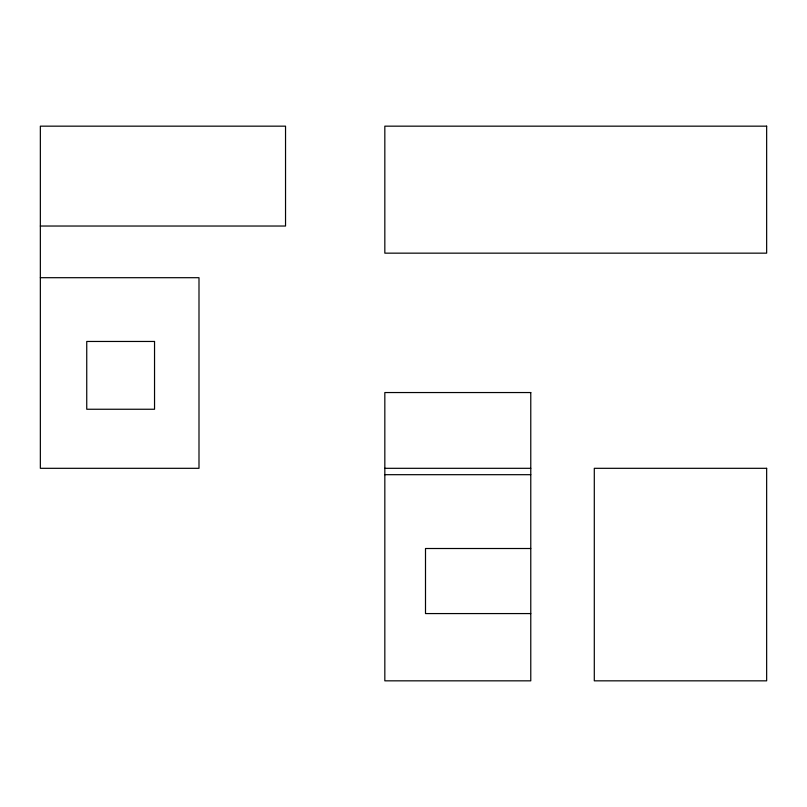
<?xml version="1.0" encoding="UTF-8"?>
<svg xmlns="http://www.w3.org/2000/svg" width="807" height="807" viewBox="0 0 807 807"><rect width="100%" height="100%" fill="white"/><g stroke="black" fill="none" stroke-linecap="round" stroke-linejoin="round"><path stroke-width="1.21" d="M40.35 226.031L285.537 226.031L285.537 126.164L40.35 126.164L40.35 468.312L198.996 468.312L198.996 277.699L40.35 277.699M384.828 468.312L530.774 468.312M384.828 474.687L530.774 474.687M530.774 548.508L425.501 548.508L425.501 613.572L530.774 613.572M766.65 126.164L384.828 126.164L384.828 253.156L766.65 253.156L766.65 126.164M154.54 341.462L86.742 341.462L86.742 409.25L154.54 409.25L154.54 341.462M530.774 392.545L384.828 392.545L384.828 680.836L530.774 680.836L530.774 392.545M766.65 468.312L594.295 468.312L594.295 680.836L766.65 680.836L766.65 468.312"/></g></svg>
